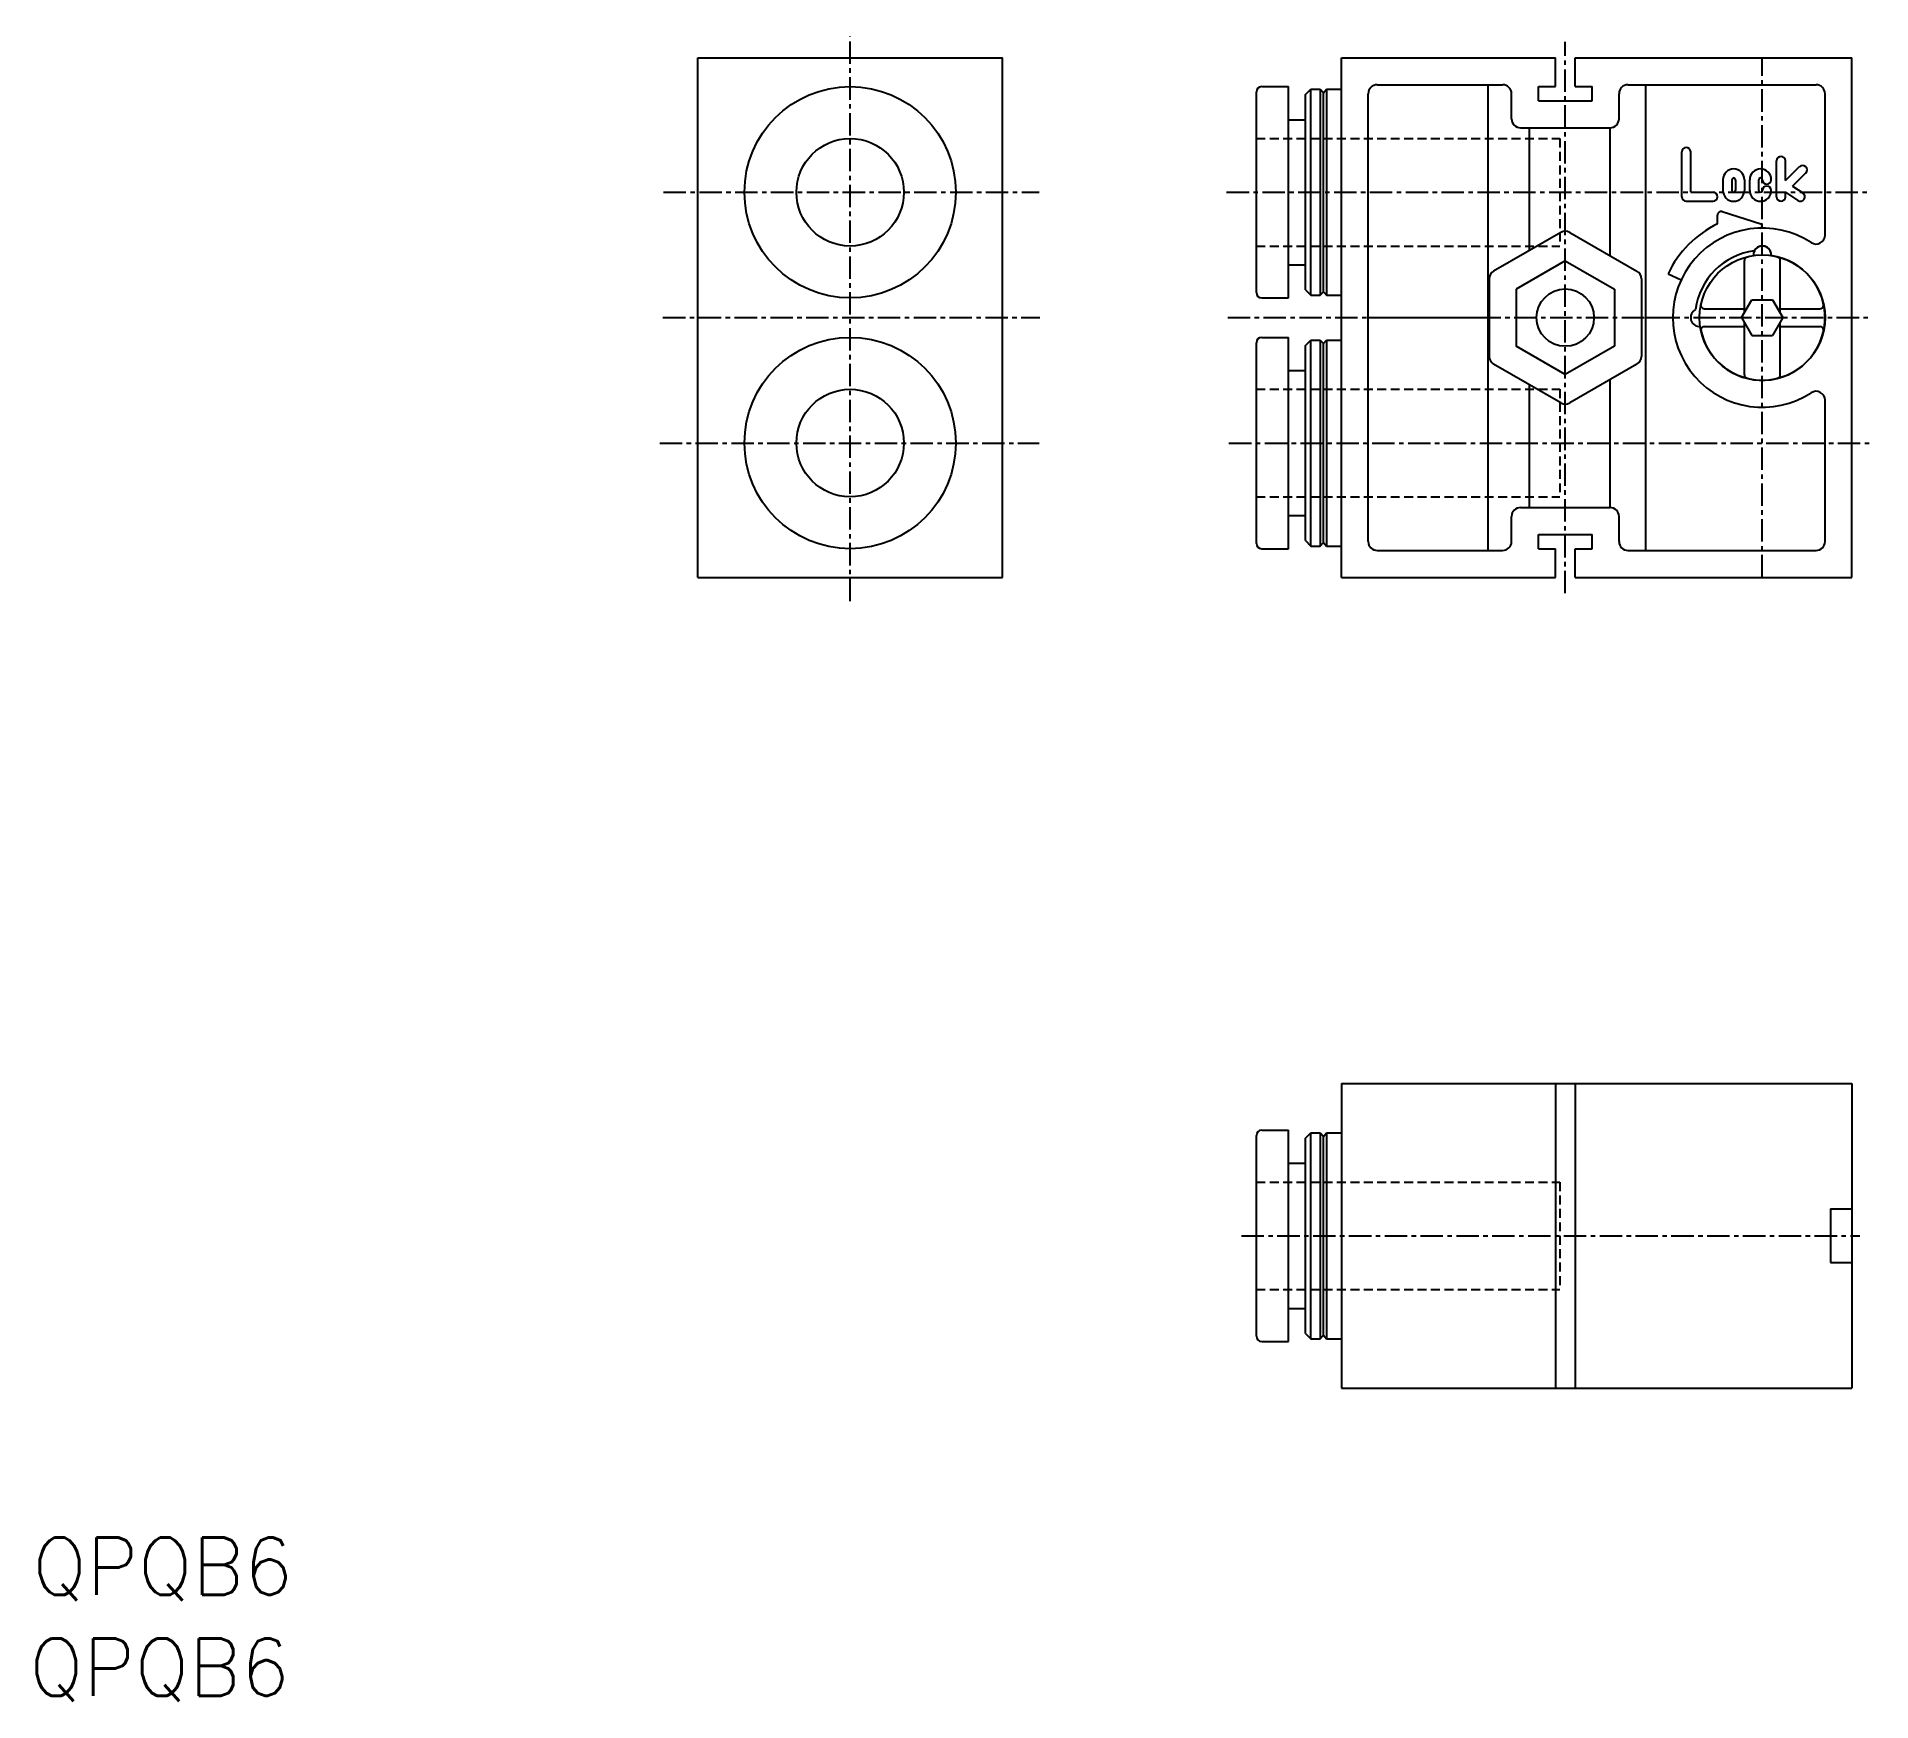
# Model space of a CAD drawing. Extents: x -12 to 91, y -7 to 86.
import ezdxf

# ---------------------------------------------------------------- set-up
doc = ezdxf.new("R2010")
doc.units = 0
doc.linetypes.add('CENTER', pattern=[2, 1.25, -0.25, 0.25, -0.25])
doc.linetypes.add('DASHED', pattern=[0.75, 0.5, -0.25])
doc.layers.get('0').update_dxf_attribs({"linetype": 'CONTINUOUS'})
doc.layers.add('CENTER', color=1, linetype='CENTER')
doc.styles.get("Standard").update_dxf_attribs({"font": 'txt.shx'})

msp = doc.modelspace()

# ---------------------------------------------------------------- linework, layer by layer
at = {"color": 7, "linetype": 'CONTINUOUS'}
for p, q in [((25.18, 84.6), (42.18, 84.6)), ((25.18, 55.6), (25.18, 84.6)), ((42.18, 55.6), (42.18, 84.6)), ((61.11, 55.6), (61.11, 84.6)), ((61.11, 84.6), (73.06, 84.6)), ((73.06, 83), (73.06, 84.6)), ((74.16, 84.6), (89.61, 84.6)), ((74.16, 83), (74.16, 84.6)), ((89.61, 55.6), (89.61, 84.6)), ((56.66, 83), (58.16, 83)), ((58.16, 71.2), (58.16, 83)), ((63.11, 83.1), (70.11, 83.1)), ((69.31, 57.1), (69.31, 83.1)), ((72.11, 82.2), (72.11, 83)), ((72.11, 83), (73.06, 83)), ((74.16, 83), (75.11, 83)), ((75.11, 82.2), (75.11, 83)), ((77.11, 83.1), (87.61, 83.1)), ((78.11, 57.1), (78.11, 83.1)), ((56.36, 71.5), (56.36, 82.7)), ((59.1, 82.55), (59.4, 82.85)), ((59.1, 71.65), (59.1, 82.55)), ((59.4, 71.35), (59.4, 82.85)), ((59.4, 82.85), (59.93, 82.85)), ((59.93, 82.85), (59.93, 71.35)), ((59.93, 82.85), (60.1, 82.65)), ((60.1, 82.65), (60.28, 82.85)), ((60.1, 71.55), (60.1, 82.65)), ((60.28, 82.85), (60.28, 71.35)), ((60.28, 82.85), (61.11, 82.85)), ((62.61, 57.6), (62.61, 82.6)), ((70.61, 81.2), (70.61, 82.6)), ((72.11, 82.2), (75.11, 82.2)), ((76.61, 81.2), (76.61, 82.6)), ((88.11, 74.71), (88.11, 82.6)), ((58.16, 81.15), (59.1, 81.15)), ((71.11, 80.7), (76.11, 80.7)), ((71.61, 73.85), (71.61, 80.7)), ((76.11, 73.56), (76.11, 80.7)), ((80.11, 76.85), (80.11, 79.35)), ((80.61, 77.1), (80.61, 79.35)), ((85.41, 76.85), (85.41, 78.85)), ((85.9, 77.75), (86.68, 78.53)), ((85.9, 77.75), (85.9, 78.85)), ((86.3, 77.44), (87.03, 78.17)), ((80.61, 77.1), (81.86, 77.1)), ((82.41, 77.8), (82.41, 77.2)), ((82.91, 77.8), (82.91, 77.2)), ((83.11, 77.8), (83.11, 77.2)), ((83.61, 77.8), (83.61, 77.2)), ((83.91, 77.2), (83.91, 77.8)), ((84.41, 77.2), (84.41, 77.8)), ((85.9, 77.1), (86.59, 76.64)), ((85.9, 76.85), (85.9, 77.1)), ((86.3, 77.44), (86.87, 77.06)), ((80.36, 76.6), (81.86, 76.6)), ((82.11, 75.33), (82.11, 75.83)), ((82.37, 76.02), (84.52, 75.33)), ((73.36, 74.86), (69.61, 72.7)), ((73.86, 74.86), (77.61, 72.7)), ((58.16, 73.05), (59.1, 73.05)), ((73.61, 73.28), (70.86, 71.69)), ((73.61, 73.28), (76.36, 71.69)), ((83.61, 70.37), (83.61, 73.3)), ((85.61, 70.37), (85.61, 73.3)), ((69.36, 72.27), (69.36, 67.94)), ((77.86, 72.27), (77.86, 67.94)), ((79.35, 72.55), (80.07, 72.21)), ((56.66, 71.2), (58.16, 71.2)), ((59.1, 71.65), (59.4, 71.35)), ((59.4, 71.35), (59.93, 71.35)), ((59.93, 71.35), (60.1, 71.55)), ((60.1, 71.55), (60.28, 71.35)), ((60.28, 71.35), (61.11, 71.35)), ((70.86, 71.69), (70.86, 68.51)), ((76.36, 71.69), (76.36, 68.51)), ((83.45, 70.1), (84.03, 71.1)), ((84.03, 71.1), (85.18, 71.1)), ((85.18, 71.1), (85.76, 70.1)), ((62.61, 70.1), (69.31, 70.1)), ((78.11, 70.1), (79.61, 70.1)), ((81.38, 70.6), (83.61, 70.6)), ((83.45, 70.1), (84.03, 69.1)), ((83.61, 66.9), (83.61, 69.83)), ((85.76, 70.1), (85.18, 69.1)), ((85.61, 70.6), (87.83, 70.6)), ((85.61, 66.9), (85.61, 69.83)), ((56.36, 57.5), (56.36, 68.7)), ((56.66, 69), (58.16, 69)), ((58.16, 57.2), (58.16, 69)), ((59.1, 68.55), (59.4, 68.85)), ((59.4, 68.85), (59.93, 68.85)), ((59.4, 57.35), (59.4, 68.85)), ((59.93, 68.85), (60.1, 68.65)), ((59.93, 68.85), (59.93, 57.35)), ((60.1, 57.55), (60.1, 68.65)), ((60.1, 68.65), (60.28, 68.85)), ((60.28, 68.85), (61.11, 68.85)), ((60.28, 68.85), (60.28, 57.35)), ((81.38, 69.6), (83.61, 69.6)), ((84.03, 69.1), (85.18, 69.1)), ((85.61, 69.6), (87.83, 69.6)), ((59.1, 57.65), (59.1, 68.55)), ((73.61, 66.92), (70.86, 68.51)), ((76.36, 68.51), (73.61, 66.92)), ((58.16, 67.15), (59.1, 67.15)), ((73.36, 65.34), (69.61, 67.5)), ((77.61, 67.5), (73.86, 65.34)), ((76.11, 59.5), (76.11, 66.64)), ((71.61, 59.5), (71.61, 66.35)), ((88.11, 57.6), (88.11, 65.49)), ((71.11, 59.5), (76.11, 59.5)), ((58.16, 59.05), (59.1, 59.05)), ((70.61, 57.6), (70.61, 59)), ((76.61, 57.6), (76.61, 59)), ((59.1, 57.65), (59.4, 57.35)), ((59.93, 57.35), (60.1, 57.55)), ((60.1, 57.55), (60.28, 57.35)), ((72.11, 58), (75.11, 58)), ((72.11, 57.2), (72.11, 58)), ((75.11, 57.2), (75.11, 58)), ((56.66, 57.2), (58.16, 57.2)), ((59.4, 57.35), (59.93, 57.35)), ((60.28, 57.35), (61.11, 57.35)), ((63.11, 57.1), (70.11, 57.1)), ((72.11, 57.2), (73.06, 57.2)), ((73.06, 55.6), (73.06, 57.2)), ((74.16, 57.2), (75.11, 57.2)), ((74.16, 55.6), (74.16, 57.2)), ((77.11, 57.1), (87.61, 57.1)), ((25.18, 55.6), (42.18, 55.6)), ((61.11, 55.6), (73.06, 55.6)), ((74.16, 55.6), (89.61, 55.6)), ((61.11, 27.34), (89.61, 27.34)), ((61.11, 27.34), (61.11, 10.34)), ((61.11, 27.34), (89.61, 27.34)), ((73.06, 27.34), (73.06, 10.34)), ((74.16, 27.34), (74.16, 10.34)), ((89.61, 27.34), (89.61, 10.34)), ((56.66, 24.74), (58.16, 24.74)), ((58.16, 12.94), (58.16, 24.74)), ((59.1, 24.29), (59.4, 24.59)), ((59.4, 13.09), (59.4, 24.59)), ((59.4, 24.59), (59.93, 24.59)), ((59.93, 24.59), (59.93, 13.09)), ((59.93, 24.59), (60.1, 24.39)), ((60.1, 24.39), (60.28, 24.59)), ((60.28, 24.59), (60.28, 13.09)), ((60.28, 24.59), (61.11, 24.59)), ((56.36, 13.24), (56.36, 24.44)), ((59.1, 13.39), (59.1, 24.29)), ((60.1, 13.29), (60.1, 24.39)), ((58.16, 22.89), (59.1, 22.89)), ((88.41, 20.34), (89.61, 20.34)), ((88.41, 20.34), (88.41, 17.34)), ((88.41, 17.34), (89.61, 17.34)), ((58.16, 14.79), (59.1, 14.79)), ((59.1, 13.39), (59.4, 13.09)), ((56.66, 12.94), (58.16, 12.94)), ((59.4, 13.09), (59.93, 13.09)), ((59.93, 13.09), (60.1, 13.29)), ((60.1, 13.29), (60.28, 13.09)), ((60.28, 13.09), (61.11, 13.09)), ((61.11, 10.34), (89.61, 10.34)), ((61.11, 10.34), (89.61, 10.34))]:
    msp.add_line(p, q, dxfattribs=at)
at = {"color": 3, "linetype": 'DASHED'}
for p, q in [((56.36, 80.1), (73.31, 80.1)), ((73.31, 80.1), (73.31, 74.1)), ((56.36, 74.1), (73.31, 74.1)), ((56.36, 66.1), (73.31, 66.1)), ((73.31, 66.1), (73.31, 60.1)), ((56.36, 60.1), (73.31, 60.1)), ((56.36, 21.84), (73.31, 21.84)), ((73.31, 21.84), (73.31, 15.84)), ((56.36, 15.84), (73.31, 15.84))]:
    msp.add_line(p, q, dxfattribs=at)
at = {"color": 7, "linetype": 'CONTINUOUS'}
for centre, radius in [((33.68, 77.1), 5.9), ((33.68, 77.1), 3), ((84.61, 70.1), 3.5), ((73.61, 70.1), 1.6), ((33.68, 63.1), 5.9), ((33.68, 63.1), 3)]:
    msp.add_circle(centre, radius, dxfattribs=at)
for centre, radius, start, end in [((56.66, 82.7), 0.3, 90, 180), ((63.11, 82.6), 0.5, 90, 180), ((70.11, 82.6), 0.5, 0, 90), ((77.11, 82.6), 0.5, 90, 180), ((87.61, 82.6), 0.5, 0, 90), ((71.11, 81.2), 0.5, 180, 270), ((76.11, 81.2), 0.5, 270, 0), ((80.36, 79.35), 0.25, 0, 180), ((85.66, 78.85), 0.25, 0, 180), ((83.01, 77.8), 0.6, 0, 180), ((83.01, 77.8), 0.1, 0, 180), ((84.51, 77.8), 0.6, 0, 180), ((84.51, 77.8), 0.1, 0, 180), ((86.86, 78.35), 0.25, 315, 135), ((80.36, 76.85), 0.25, 180, 270), ((81.86, 76.85), 0.25, 270, 90), ((83.01, 77.2), 0.6, 180, 0), ((83.01, 77.2), 0.1, 180, 0), ((84.51, 77.2), 0.6, 180, 0), ((84.51, 77.2), 0.1, 180, 0), ((84.86, 77.8), 0.25, 180, 0), ((84.86, 77.2), 0.25, 0, 180), ((85.66, 76.85), 0.25, 180, 0), ((86.73, 76.85), 0.25, 236.31, 56.3099), ((82.31, 75.83), 0.2, 72.2554, 180), ((73.61, 74.43), 0.5, 60, 120), ((84.61, 70.1), 5.8, 115.5332, 155), ((84.61, 70.1), 5, 56.9443, 303.0557), ((84.49, 75.22), 0.116, 271.3033, 72.2552), ((84.61, 70.1), 3.75, 96.8522, 173.1478), ((84.61, 73.6), 0.5, 355.904, 184.096), ((84.61, 73.6), 0.5, 355.904, 153.4852), ((87.61, 74.71), 0.5, 236.9443, 0), ((84.61, 70.1), 3.5, 188.1921, 81.8079), ((83.81, 73.3), 0.2, 104.0297, 180), ((85.41, 73.3), 0.2, 0, 75.9703), ((69.86, 72.27), 0.5, 120, 180), ((77.36, 72.27), 0.5, 0, 60), ((56.66, 71.5), 0.3, 180, 270), ((81.38, 70.8), 0.2, 167.7533, 270), ((87.83, 70.8), 0.2, 270, 12.2467), ((81.11, 70.1), 0.5, 116.5148, 274.096), ((56.66, 68.7), 0.3, 90, 180), ((81.38, 69.4), 0.2, 90, 192.2467), ((87.83, 69.4), 0.2, 347.7533, 90), ((69.86, 67.94), 0.5, 180, 240), ((77.36, 67.94), 0.5, 300, 0), ((83.81, 66.9), 0.2, 180, 255.9703), ((85.41, 66.9), 0.2, 284.0297, 0), ((87.61, 65.49), 0.5, 0, 123.0557), ((73.61, 65.77), 0.5, 240, 300), ((71.11, 59), 0.5, 90, 180), ((76.11, 59), 0.5, 0, 90), ((56.66, 57.5), 0.3, 180, 270), ((63.11, 57.6), 0.5, 180, 270), ((70.11, 57.6), 0.5, 270, 0), ((77.11, 57.6), 0.5, 180, 270), ((87.61, 57.6), 0.5, 270, 0), ((56.66, 24.44), 0.3, 90, 180), ((56.66, 13.24), 0.3, 180, 270)]:
    msp.add_arc(centre, radius, start, end, dxfattribs=at)
at = {"layer": 'CENTER', "color": 1, "linetype": 'CENTER'}
for p, q in [((33.68, 54.27), (33.68, 85.79)), ((73.61, 54.71), (73.61, 85.49)), ((84.61, 55.6), (84.61, 84.6)), ((23.26, 77.1), (44.24, 77.1)), ((54.7, 77.1), (90.7, 77.1)), ((23.23, 70.1), (44.27, 70.1)), ((54.76, 70.1), (90.63, 70.1)), ((23.05, 63.1), (44.24, 63.1)), ((54.83, 63.1), (90.7, 63.1)), ((55.53, 18.84), (90.05, 18.84))]:
    msp.add_line(p, q, dxfattribs=at)

# ---------------------------------------------------------------- texts
at = {"color": 7, "linetype": 'CONTINUOUS'}
for p in [(-11.97, -1.21), (-12.15, -6.84)]:
    msp.add_text('QPQB6', height=3.2, dxfattribs=at).set_placement(p)

doc.saveas('drawing.dxf')
